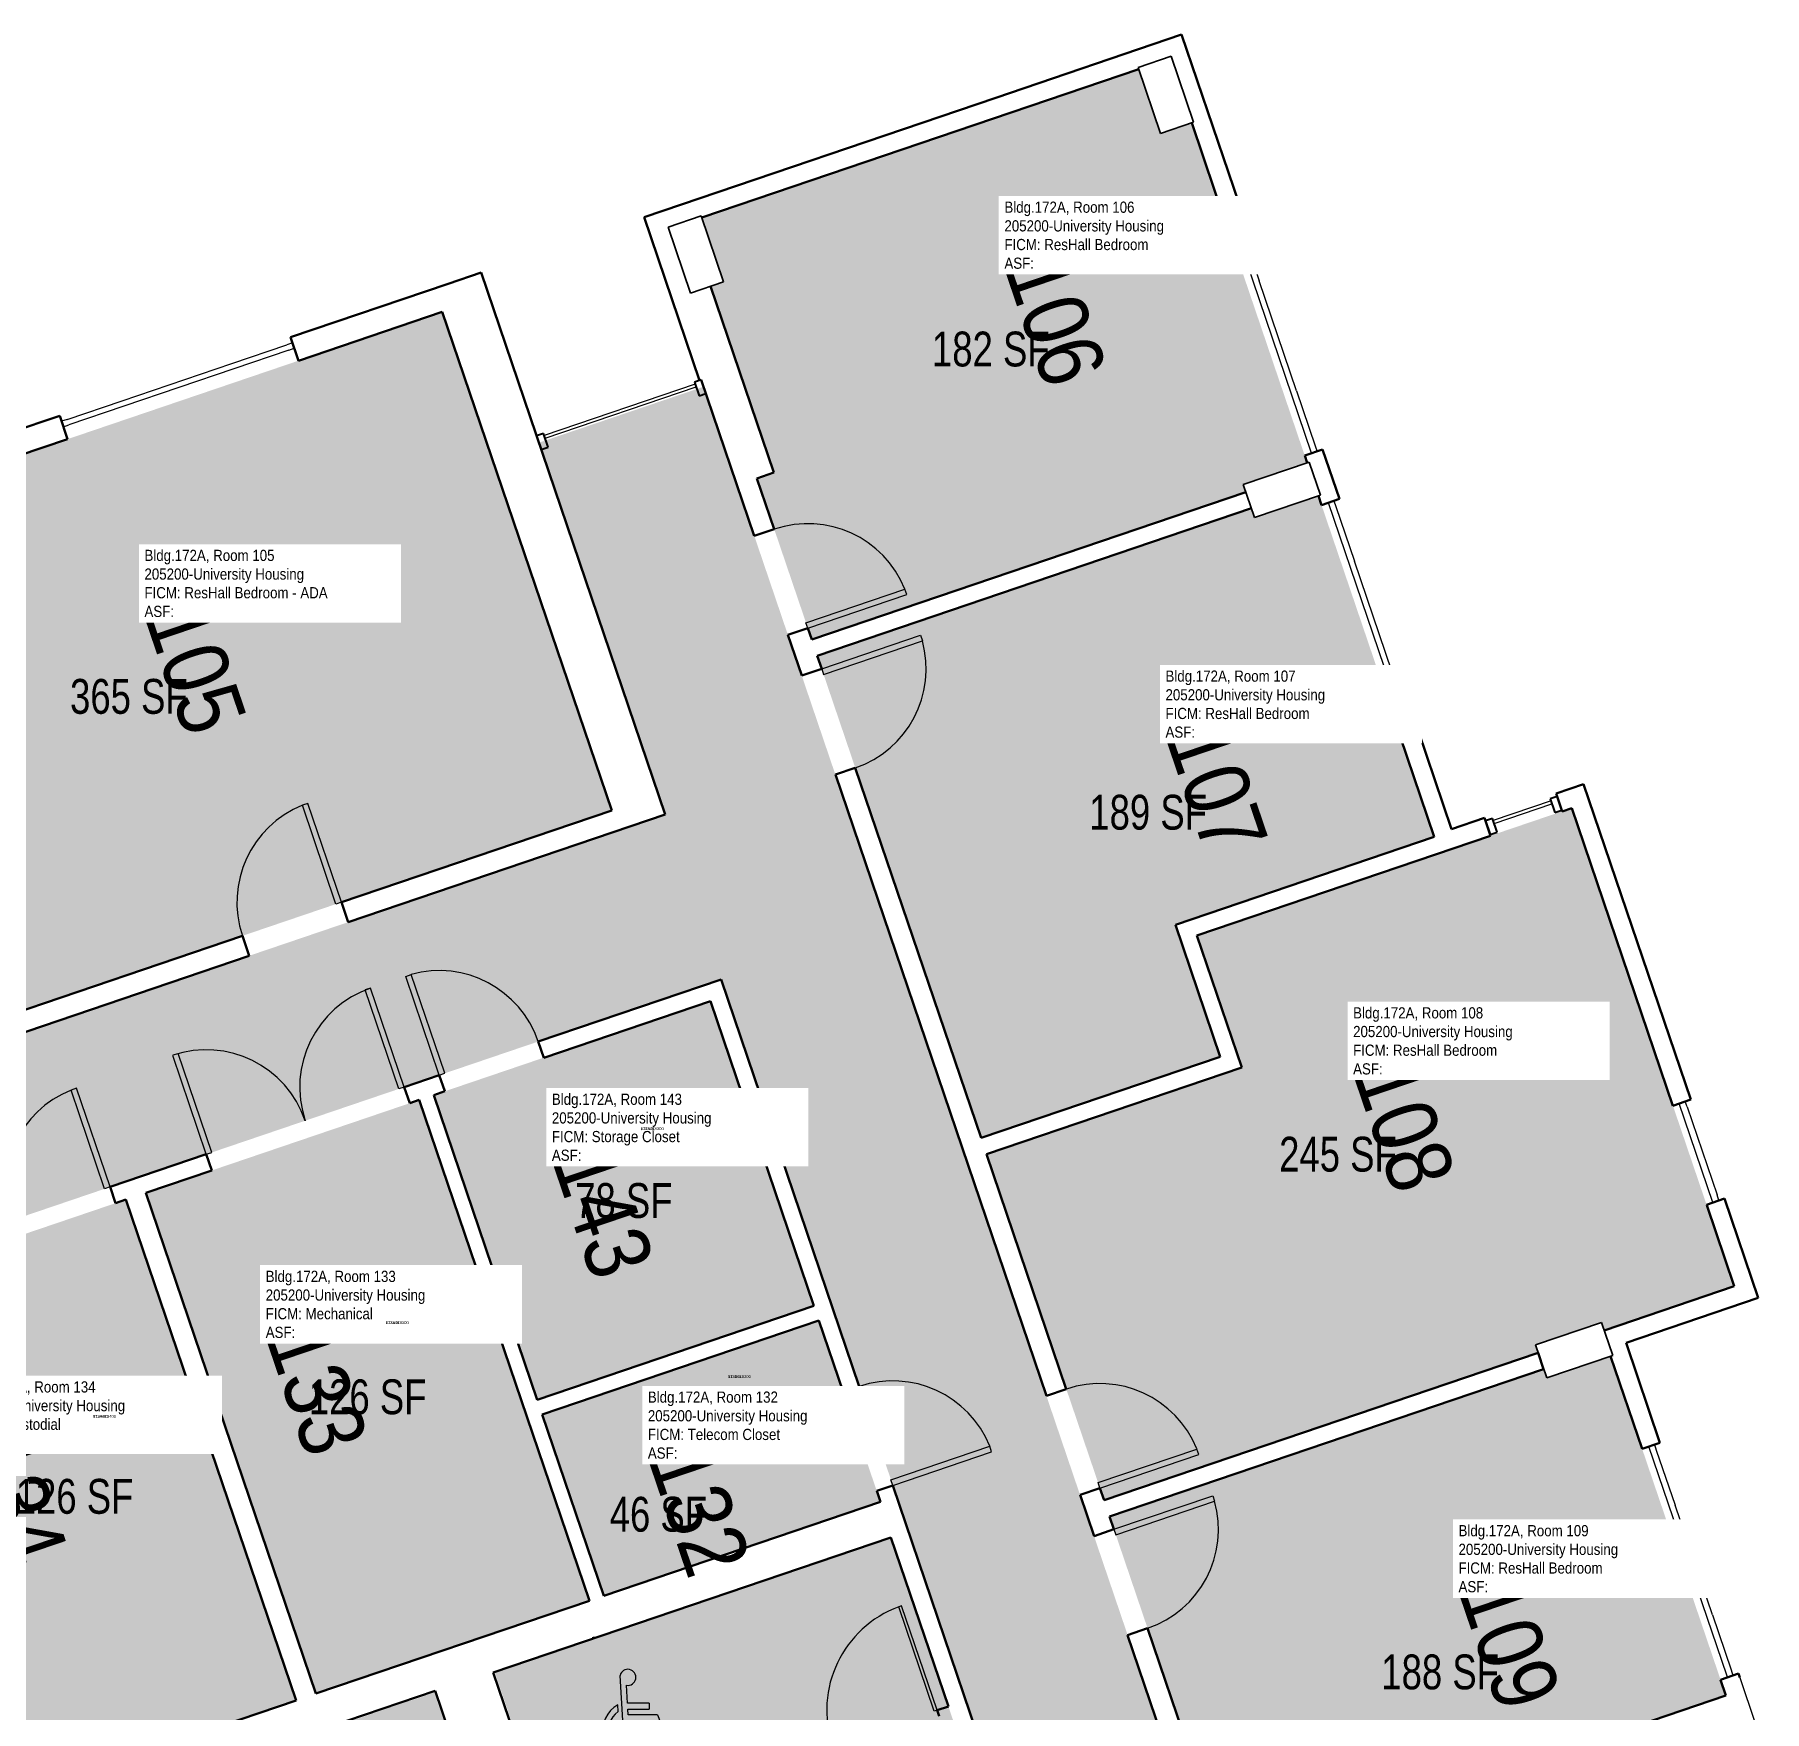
# Model space of a CAD drawing. Header units: inches. Extents: x 69231989 to 69233836, y 27661192 to 27663761.
# Drawn here: x 69232439 to 69233035, y 27663184 to 27663761 of the extents above; entities that cross this region are included whole.
import ezdxf
from ezdxf.enums import TextEntityAlignment as Align

# ---------------------------------------------------------------- set-up
doc = ezdxf.new("R2010")
doc.units = ezdxf.units.IN
doc.header["$LTSCALE"] = 100
doc.header["$MEASUREMENT"] = 0
doc.layers.get('0').update_dxf_attribs({"linetype": 'CONTINUOUS'})
for name, color, linetype in [('A-COLS', 5, 'CONTINUOUS'), ('A-DOOR', 2, 'CONTINUOUS'), ('A-GLAZ', 1, 'CONTINUOUS'), ('A-IDEN-ICON', 4, 'CONTINUOUS'), ('A-IDEN-RNUM', 7, 'CONTINUOUS'), ('A-IDEN-SNUM', 4, 'CONTINUOUS'), ('A-IDEN-VNUM', 4, 'CONTINUOUS'), ('A-WALL', 5, 'CONTINUOUS'), ('AREA-TEXT', 3, 'CONTINUOUS'), ('Rooms-Category-Color', 7, 'CONTINUOUS'), ('Rooms-College-Color', 7, 'CONTINUOUS'), ('Rooms-Department-Color', 7, 'CONTINUOUS'), ('Rooms-Division-Color', 7, 'CONTINUOUS'), ('Rooms-Information', 7, 'CONTINUOUS')]:
    doc.layers.add(name, color=color, linetype=linetype)
doc.styles.add('CP_AREA', font='arial.ttf', dxfattribs={"height": 15})
doc.styles.add('CP_ROOMSNUMBER', font='arial.ttf', dxfattribs={"height": 1})
doc.styles.add('CP_ROOMVNUMBER', font='arial.ttf', dxfattribs={"width": 0.85, "height": 0.075})

# ---------------------------------------------------------------- blocks, each defined once
blk = doc.blocks.new('CPHC')
for p, q in [((5.49, 8), (5.01, 15.77)), ((6.31, 11), (6.12, 14.1)), ((4.7, 9.57), (4.63, 10.7)), ((10, 11), (6.31, 11)), ((6.37, 10), (10, 10)), ((6.43, 9), (6.37, 10)), ((11.48, 9), (6.43, 9)), ((10, 11), (10, 10)), ((11.48, 9), (13.31, 4.28)), ((5.49, 8), (10.79, 8)), ((10.79, 8), (12.74, 2.99)), ((10.95, 5.66), (11.53, 4.17)), ((15.18, 3.93), (12.74, 2.99)), ((14.82, 4.87), (13.31, 4.28)), ((14.82, 4.87), (15.18, 3.93))]:
    blk.add_line(p, q)
for centre, radius, start, end in [((6.35, 15.46), 1.38, 260.2584, 166.6451), ((7, 6.3), 5, 118.3454, 334.8586), ((7, 6.3), 4, 125.1719, 350.8537)]:
    blk.add_arc(centre, radius, start, end)

msp = doc.modelspace()

# ---------------------------------------------------------------- hatches: boundary and pattern name
at = {"layer": 'Rooms-Category-Color', "true_color": 0x728ef3}
for points in [[(69232668.45, 27663698.46), (69232675.97, 27663676.33), (69232671.47, 27663674.8), (69232681.77, 27663644.5), (69232693.28, 27663610.61), (69232687.48, 27663608.63), (69232706.34, 27663553.11), (69232855.89, 27663603.91), (69232855, 27663606.51), (69232877.02, 27663613.99), (69232837.23, 27663731.11), (69232826.52, 27663727.47), (69232819, 27663749.6)], [(69232363.13, 27663401.07), (69232637.43, 27663494.25), (69232579.09, 27663665.99), (69232304.79, 27663572.81)], [(69232831.6, 27663454.87), (69232920.78, 27663485.16), (69232880.88, 27663602.63), (69232858.86, 27663595.15), (69232857.78, 27663598.35), (69232708.23, 27663547.55), (69232764.66, 27663381.43), (69232847.04, 27663409.42)], [(69232925.75, 27663480.64), (69232922.61, 27663479.58), (69232839.05, 27663451.19), (69232854.49, 27663405.74), (69232766.55, 27663375.87), (69232807.06, 27663256.62), (69232956.61, 27663307.43), (69232955.68, 27663310.15), (69232978.41, 27663317.87), (69232979.33, 27663315.14), (69233024.13, 27663330.36), (69232968.18, 27663495.06), (69232959.13, 27663491.98), (69232940.84, 27663485.77)], [(69232707.1, 27663323.55), (69232671.42, 27663428.57), (69232576.14, 27663396.21), (69232611.82, 27663291.18)], [(69232932.08, 27663159.09), (69233021.26, 27663189.39), (69232981.56, 27663306.26), (69232959.54, 27663298.79), (69232958.44, 27663301.84), (69232808.95, 27663251.06), (69232865.14, 27663085.66), (69232947.52, 27663113.64)]]:
    msp.add_hatch(color=171, dxfattribs=at).paths.add_polyline_path(points)
at = {"layer": 'Rooms-Category-Color', "true_color": 0xadadad}
for points in [[(69232669.1, 27663640.2), (69232612.35, 27663620.92), (69232655.85, 27663492.86), (69232641.95, 27663488.13), (69232363.28, 27663393.47), (69232349.37, 27663388.74), (69232305.86, 27663516.8), (69232251.6, 27663498.37), (69232249.05, 27663497.5), (69232258.02, 27663471.11), (69232260.83, 27663462.83), (69232280.9, 27663403.77), (69232282.26, 27663399.74), (69232282.28, 27663399.68), (69232330.81, 27663256.83), (69232381.35, 27663108.05), (69232431.49, 27662960.46), (69232465.1, 27662861.51), (69232521.92, 27662880.8), (69232520.18, 27662885.93), (69232498.36, 27662950.16), (69232497.34, 27662953.15), (69232429.13, 27663153.94), (69232368.67, 27663331.93), (69232471.64, 27663366.91), (69232571.77, 27663400.92), (69232675.09, 27663436.02), (69232713.5, 27663322.96), (69232735.56, 27663258.04), (69232804.25, 27663055.82), (69232814.3, 27663026.24), (69232834.69, 27662966.21), (69232834.87, 27662965.67), (69232835.72, 27662963.19), (69232843.14, 27662941.35), (69232846.21, 27662932.3), (69232847.26, 27662929.22), (69232909.52, 27662745.94), (69232909.54, 27662745.88), (69232910.38, 27662743.4), (69232914.51, 27662731.25), (69232923.35, 27662705.23), (69232924.51, 27662701.79), (69232924.54, 27662701.73), (69232951.21, 27662623.2), (69232956.18, 27662608.59), (69232969.21, 27662613.01), (69233002.02, 27662624.16), (69233012.99, 27662627.89), (69233010.5, 27662635.23), (69233034.52, 27662643.39), (69232999.26, 27662747.19), (69232975.23, 27662739.03), (69232952.18, 27662806.9), (69232902.04, 27662954.49), (69232859.22, 27663080.54), (69232801.14, 27663251.51), (69232758.74, 27663376.32), (69232700.42, 27663548), (69232680.62, 27663606.3)], [(69232607.69, 27663287.01), (69232571.17, 27663394.52), (69232476.96, 27663362.51), (69232535.55, 27663190.03), (69232629.77, 27663222.03)], [(69232470.1, 27663360.18), (69232376.12, 27663328.26), (69232434.71, 27663155.77), (69232528.69, 27663187.7)], [(69232730.01, 27663256.09), (69232708.79, 27663318.58), (69232613.51, 27663286.21), (69232634.74, 27663223.72)], [(69232546.88, 27663005.89), (69232546.72, 27663006.36), (69232544.87, 27663011.81), (69232627.43, 27663039.85), (69232613.76, 27663080.09), (69232531.2, 27663052.05), (69232531.04, 27663052.52), (69232529.19, 27663057.96), (69232611.75, 27663086.01), (69232598.08, 27663126.25), (69232515.52, 27663098.21), (69232513.67, 27663103.65), (69232596.23, 27663131.69), (69232576.29, 27663190.4), (69232439.29, 27663143.86), (69232503.22, 27662955.67), (69232509.02, 27662957.64), (69232510.27, 27662953.94), (69232509.8, 27662953.78), (69232531.56, 27662889.73), (69232532.03, 27662889.89), (69232540.12, 27662866.07), (69232604.7, 27662888.01), (69232613.7, 27662861.5), (69232771.55, 27662915.12), (69232762.54, 27662941.63), (69232823.35, 27662962.29), (69232802.92, 27663022.44), (69232802.44, 27663022.28), (69232792.41, 27663051.8), (69232798.21, 27663053.77), (69232733.64, 27663243.85), (69232631.2, 27663209.06), (69232597.12, 27663197.48), (69232617.06, 27663138.77), (69232699.67, 27663166.83), (69232702.17, 27663159.5), (69232657.43, 27663144.3), (69232619.55, 27663131.43), (69232632.58, 27663093.09), (69232670.45, 27663105.95), (69232715.19, 27663121.15), (69232715.35, 27663120.68), (69232717.85, 27663113.34), (69232673.11, 27663098.14), (69232635.23, 27663085.27), (69232648.26, 27663046.93), (69232686.13, 27663059.79), (69232730.87, 27663074.99), (69232731.03, 27663074.52), (69232733.53, 27663067.18), (69232688.79, 27663051.98), (69232650.91, 27663039.11), (69232663.94, 27663000.77), (69232701.81, 27663013.63), (69232746.55, 27663028.83), (69232746.71, 27663028.36), (69232748.56, 27663022.91), (69232714.48, 27663011.33), (69232596.65, 27662971.31), (69232562.57, 27662959.73), (69232562.4, 27662960.2), (69232560.55, 27662965.65), (69232643.11, 27662993.69), (69232629.44, 27663033.93)]]:
    msp.add_hatch(color=253, dxfattribs=at).paths.add_polyline_path(points)
at = {"layer": 'Rooms-College-Color', "true_color": 0xadadad}
for points in [[(69232668.45, 27663698.46), (69232675.97, 27663676.33), (69232671.47, 27663674.8), (69232681.77, 27663644.5), (69232693.28, 27663610.61), (69232687.48, 27663608.63), (69232706.34, 27663553.11), (69232855.89, 27663603.91), (69232855, 27663606.51), (69232877.02, 27663613.99), (69232837.23, 27663731.11), (69232826.52, 27663727.47), (69232819, 27663749.6)], [(69232363.13, 27663401.07), (69232637.43, 27663494.25), (69232579.09, 27663665.99), (69232304.79, 27663572.81)], [(69232669.1, 27663640.2), (69232612.35, 27663620.92), (69232655.85, 27663492.86), (69232641.95, 27663488.13), (69232363.28, 27663393.47), (69232349.37, 27663388.74), (69232305.86, 27663516.8), (69232251.6, 27663498.37), (69232249.05, 27663497.5), (69232258.02, 27663471.11), (69232260.83, 27663462.83), (69232280.9, 27663403.77), (69232282.26, 27663399.74), (69232282.28, 27663399.68), (69232330.81, 27663256.83), (69232381.35, 27663108.05), (69232431.49, 27662960.46), (69232465.1, 27662861.51), (69232521.92, 27662880.8), (69232520.18, 27662885.93), (69232498.36, 27662950.16), (69232497.34, 27662953.15), (69232429.13, 27663153.94), (69232368.67, 27663331.93), (69232471.64, 27663366.91), (69232571.77, 27663400.92), (69232675.09, 27663436.02), (69232713.5, 27663322.96), (69232735.56, 27663258.04), (69232804.25, 27663055.82), (69232814.3, 27663026.24), (69232834.69, 27662966.21), (69232834.87, 27662965.67), (69232835.72, 27662963.19), (69232843.14, 27662941.35), (69232846.21, 27662932.3), (69232847.26, 27662929.22), (69232909.52, 27662745.94), (69232909.54, 27662745.88), (69232910.38, 27662743.4), (69232914.51, 27662731.25), (69232923.35, 27662705.23), (69232924.51, 27662701.79), (69232924.54, 27662701.73), (69232951.21, 27662623.2), (69232956.18, 27662608.59), (69232969.21, 27662613.01), (69233002.02, 27662624.16), (69233012.99, 27662627.89), (69233010.5, 27662635.23), (69233034.52, 27662643.39), (69232999.26, 27662747.19), (69232975.23, 27662739.03), (69232952.18, 27662806.9), (69232902.04, 27662954.49), (69232859.22, 27663080.54), (69232801.14, 27663251.51), (69232758.74, 27663376.32), (69232700.42, 27663548), (69232680.62, 27663606.3)], [(69232831.6, 27663454.87), (69232920.78, 27663485.16), (69232880.88, 27663602.63), (69232858.86, 27663595.15), (69232857.78, 27663598.35), (69232708.23, 27663547.55), (69232764.66, 27663381.43), (69232847.04, 27663409.42)], [(69232925.75, 27663480.64), (69232922.61, 27663479.58), (69232839.05, 27663451.19), (69232854.49, 27663405.74), (69232766.55, 27663375.87), (69232807.06, 27663256.62), (69232956.61, 27663307.43), (69232955.68, 27663310.15), (69232978.41, 27663317.87), (69232979.33, 27663315.14), (69233024.13, 27663330.36), (69232968.18, 27663495.06), (69232959.13, 27663491.98), (69232940.84, 27663485.77)], [(69232707.1, 27663323.55), (69232671.42, 27663428.57), (69232576.14, 27663396.21), (69232611.82, 27663291.18)], [(69232607.69, 27663287.01), (69232571.17, 27663394.52), (69232476.96, 27663362.51), (69232535.55, 27663190.03), (69232629.77, 27663222.03)], [(69232470.1, 27663360.18), (69232376.12, 27663328.26), (69232434.71, 27663155.77), (69232528.69, 27663187.7)], [(69232730.01, 27663256.09), (69232708.79, 27663318.58), (69232613.51, 27663286.21), (69232634.74, 27663223.72)], [(69232932.08, 27663159.09), (69233021.26, 27663189.39), (69232981.56, 27663306.26), (69232959.54, 27663298.79), (69232958.44, 27663301.84), (69232808.95, 27663251.06), (69232865.14, 27663085.66), (69232947.52, 27663113.64)], [(69232546.88, 27663005.89), (69232546.72, 27663006.36), (69232544.87, 27663011.81), (69232627.43, 27663039.85), (69232613.76, 27663080.09), (69232531.2, 27663052.05), (69232531.04, 27663052.52), (69232529.19, 27663057.96), (69232611.75, 27663086.01), (69232598.08, 27663126.25), (69232515.52, 27663098.21), (69232513.67, 27663103.65), (69232596.23, 27663131.69), (69232576.29, 27663190.4), (69232439.29, 27663143.86), (69232503.22, 27662955.67), (69232509.02, 27662957.64), (69232510.27, 27662953.94), (69232509.8, 27662953.78), (69232531.56, 27662889.73), (69232532.03, 27662889.89), (69232540.12, 27662866.07), (69232604.7, 27662888.01), (69232613.7, 27662861.5), (69232771.55, 27662915.12), (69232762.54, 27662941.63), (69232823.35, 27662962.29), (69232802.92, 27663022.44), (69232802.44, 27663022.28), (69232792.41, 27663051.8), (69232798.21, 27663053.77), (69232733.64, 27663243.85), (69232631.2, 27663209.06), (69232597.12, 27663197.48), (69232617.06, 27663138.77), (69232699.67, 27663166.83), (69232702.17, 27663159.5), (69232657.43, 27663144.3), (69232619.55, 27663131.43), (69232632.58, 27663093.09), (69232670.45, 27663105.95), (69232715.19, 27663121.15), (69232715.35, 27663120.68), (69232717.85, 27663113.34), (69232673.11, 27663098.14), (69232635.23, 27663085.27), (69232648.26, 27663046.93), (69232686.13, 27663059.79), (69232730.87, 27663074.99), (69232731.03, 27663074.52), (69232733.53, 27663067.18), (69232688.79, 27663051.98), (69232650.91, 27663039.11), (69232663.94, 27663000.77), (69232701.81, 27663013.63), (69232746.55, 27663028.83), (69232746.71, 27663028.36), (69232748.56, 27663022.91), (69232714.48, 27663011.33), (69232596.65, 27662971.31), (69232562.57, 27662959.73), (69232562.4, 27662960.2), (69232560.55, 27662965.65), (69232643.11, 27662993.69), (69232629.44, 27663033.93)]]:
    msp.add_hatch(color=253, dxfattribs=at).paths.add_polyline_path(points)
at = {"layer": 'Rooms-Department-Color', "true_color": 0x604aed}
for points in [[(69232668.45, 27663698.46), (69232675.97, 27663676.33), (69232671.47, 27663674.8), (69232681.77, 27663644.5), (69232693.28, 27663610.61), (69232687.48, 27663608.63), (69232706.34, 27663553.11), (69232855.89, 27663603.91), (69232855, 27663606.51), (69232877.02, 27663613.99), (69232837.23, 27663731.11), (69232826.52, 27663727.47), (69232819, 27663749.6)], [(69232363.13, 27663401.07), (69232637.43, 27663494.25), (69232579.09, 27663665.99), (69232304.79, 27663572.81)], [(69232831.6, 27663454.87), (69232920.78, 27663485.16), (69232880.88, 27663602.63), (69232858.86, 27663595.15), (69232857.78, 27663598.35), (69232708.23, 27663547.55), (69232764.66, 27663381.43), (69232847.04, 27663409.42)], [(69232925.75, 27663480.64), (69232922.61, 27663479.58), (69232839.05, 27663451.19), (69232854.49, 27663405.74), (69232766.55, 27663375.87), (69232807.06, 27663256.62), (69232956.61, 27663307.43), (69232955.68, 27663310.15), (69232978.41, 27663317.87), (69232979.33, 27663315.14), (69233024.13, 27663330.36), (69232968.18, 27663495.06), (69232959.13, 27663491.98), (69232940.84, 27663485.77)], [(69232707.1, 27663323.55), (69232671.42, 27663428.57), (69232576.14, 27663396.21), (69232611.82, 27663291.18)], [(69232932.08, 27663159.09), (69233021.26, 27663189.39), (69232981.56, 27663306.26), (69232959.54, 27663298.79), (69232958.44, 27663301.84), (69232808.95, 27663251.06), (69232865.14, 27663085.66), (69232947.52, 27663113.64)]]:
    msp.add_hatch(color=173, dxfattribs=at).paths.add_polyline_path(points)
at = {"layer": 'Rooms-Department-Color', "true_color": 0xacacac}
for points in [[(69232669.1, 27663640.2), (69232612.35, 27663620.92), (69232655.85, 27663492.86), (69232641.95, 27663488.13), (69232363.28, 27663393.47), (69232349.37, 27663388.74), (69232305.86, 27663516.8), (69232251.6, 27663498.37), (69232249.05, 27663497.5), (69232258.02, 27663471.11), (69232260.83, 27663462.83), (69232280.9, 27663403.77), (69232282.26, 27663399.74), (69232282.28, 27663399.68), (69232330.81, 27663256.83), (69232381.35, 27663108.05), (69232431.49, 27662960.46), (69232465.1, 27662861.51), (69232521.92, 27662880.8), (69232520.18, 27662885.93), (69232498.36, 27662950.16), (69232497.34, 27662953.15), (69232429.13, 27663153.94), (69232368.67, 27663331.93), (69232471.64, 27663366.91), (69232571.77, 27663400.92), (69232675.09, 27663436.02), (69232713.5, 27663322.96), (69232735.56, 27663258.04), (69232804.25, 27663055.82), (69232814.3, 27663026.24), (69232834.69, 27662966.21), (69232834.87, 27662965.67), (69232835.72, 27662963.19), (69232843.14, 27662941.35), (69232846.21, 27662932.3), (69232847.26, 27662929.22), (69232909.52, 27662745.94), (69232909.54, 27662745.88), (69232910.38, 27662743.4), (69232914.51, 27662731.25), (69232923.35, 27662705.23), (69232924.51, 27662701.79), (69232924.54, 27662701.73), (69232951.21, 27662623.2), (69232956.18, 27662608.59), (69232969.21, 27662613.01), (69233002.02, 27662624.16), (69233012.99, 27662627.89), (69233010.5, 27662635.23), (69233034.52, 27662643.39), (69232999.26, 27662747.19), (69232975.23, 27662739.03), (69232952.18, 27662806.9), (69232902.04, 27662954.49), (69232859.22, 27663080.54), (69232801.14, 27663251.51), (69232758.74, 27663376.32), (69232700.42, 27663548), (69232680.62, 27663606.3)], [(69232607.69, 27663287.01), (69232571.17, 27663394.52), (69232476.96, 27663362.51), (69232535.55, 27663190.03), (69232629.77, 27663222.03)], [(69232470.1, 27663360.18), (69232376.12, 27663328.26), (69232434.71, 27663155.77), (69232528.69, 27663187.7)], [(69232730.01, 27663256.09), (69232708.79, 27663318.58), (69232613.51, 27663286.21), (69232634.74, 27663223.72)], [(69232546.88, 27663005.89), (69232546.72, 27663006.36), (69232544.87, 27663011.81), (69232627.43, 27663039.85), (69232613.76, 27663080.09), (69232531.2, 27663052.05), (69232531.04, 27663052.52), (69232529.19, 27663057.96), (69232611.75, 27663086.01), (69232598.08, 27663126.25), (69232515.52, 27663098.21), (69232513.67, 27663103.65), (69232596.23, 27663131.69), (69232576.29, 27663190.4), (69232439.29, 27663143.86), (69232503.22, 27662955.67), (69232509.02, 27662957.64), (69232510.27, 27662953.94), (69232509.8, 27662953.78), (69232531.56, 27662889.73), (69232532.03, 27662889.89), (69232540.12, 27662866.07), (69232604.7, 27662888.01), (69232613.7, 27662861.5), (69232771.55, 27662915.12), (69232762.54, 27662941.63), (69232823.35, 27662962.29), (69232802.92, 27663022.44), (69232802.44, 27663022.28), (69232792.41, 27663051.8), (69232798.21, 27663053.77), (69232733.64, 27663243.85), (69232631.2, 27663209.06), (69232597.12, 27663197.48), (69232617.06, 27663138.77), (69232699.67, 27663166.83), (69232702.17, 27663159.5), (69232657.43, 27663144.3), (69232619.55, 27663131.43), (69232632.58, 27663093.09), (69232670.45, 27663105.95), (69232715.19, 27663121.15), (69232715.35, 27663120.68), (69232717.85, 27663113.34), (69232673.11, 27663098.14), (69232635.23, 27663085.27), (69232648.26, 27663046.93), (69232686.13, 27663059.79), (69232730.87, 27663074.99), (69232731.03, 27663074.52), (69232733.53, 27663067.18), (69232688.79, 27663051.98), (69232650.91, 27663039.11), (69232663.94, 27663000.77), (69232701.81, 27663013.63), (69232746.55, 27663028.83), (69232746.71, 27663028.36), (69232748.56, 27663022.91), (69232714.48, 27663011.33), (69232596.65, 27662971.31), (69232562.57, 27662959.73), (69232562.4, 27662960.2), (69232560.55, 27662965.65), (69232643.11, 27662993.69), (69232629.44, 27663033.93)]]:
    msp.add_hatch(color=253, dxfattribs=at).paths.add_polyline_path(points)
at = {"layer": 'Rooms-Division-Color', "true_color": 0x604aed}
for points in [[(69232668.45, 27663698.46), (69232675.97, 27663676.33), (69232671.47, 27663674.8), (69232681.77, 27663644.5), (69232693.28, 27663610.61), (69232687.48, 27663608.63), (69232706.34, 27663553.11), (69232855.89, 27663603.91), (69232855, 27663606.51), (69232877.02, 27663613.99), (69232837.23, 27663731.11), (69232826.52, 27663727.47), (69232819, 27663749.6)], [(69232363.13, 27663401.07), (69232637.43, 27663494.25), (69232579.09, 27663665.99), (69232304.79, 27663572.81)], [(69232831.6, 27663454.87), (69232920.78, 27663485.16), (69232880.88, 27663602.63), (69232858.86, 27663595.15), (69232857.78, 27663598.35), (69232708.23, 27663547.55), (69232764.66, 27663381.43), (69232847.04, 27663409.42)], [(69232925.75, 27663480.64), (69232922.61, 27663479.58), (69232839.05, 27663451.19), (69232854.49, 27663405.74), (69232766.55, 27663375.87), (69232807.06, 27663256.62), (69232956.61, 27663307.43), (69232955.68, 27663310.15), (69232978.41, 27663317.87), (69232979.33, 27663315.14), (69233024.13, 27663330.36), (69232968.18, 27663495.06), (69232959.13, 27663491.98), (69232940.84, 27663485.77)], [(69232707.1, 27663323.55), (69232671.42, 27663428.57), (69232576.14, 27663396.21), (69232611.82, 27663291.18)], [(69232932.08, 27663159.09), (69233021.26, 27663189.39), (69232981.56, 27663306.26), (69232959.54, 27663298.79), (69232958.44, 27663301.84), (69232808.95, 27663251.06), (69232865.14, 27663085.66), (69232947.52, 27663113.64)]]:
    msp.add_hatch(color=173, dxfattribs=at).paths.add_polyline_path(points)
at = {"layer": 'Rooms-Division-Color', "true_color": 0xadadad}
for points in [[(69232669.1, 27663640.2), (69232612.35, 27663620.92), (69232655.85, 27663492.86), (69232641.95, 27663488.13), (69232363.28, 27663393.47), (69232349.37, 27663388.74), (69232305.86, 27663516.8), (69232251.6, 27663498.37), (69232249.05, 27663497.5), (69232258.02, 27663471.11), (69232260.83, 27663462.83), (69232280.9, 27663403.77), (69232282.26, 27663399.74), (69232282.28, 27663399.68), (69232330.81, 27663256.83), (69232381.35, 27663108.05), (69232431.49, 27662960.46), (69232465.1, 27662861.51), (69232521.92, 27662880.8), (69232520.18, 27662885.93), (69232498.36, 27662950.16), (69232497.34, 27662953.15), (69232429.13, 27663153.94), (69232368.67, 27663331.93), (69232471.64, 27663366.91), (69232571.77, 27663400.92), (69232675.09, 27663436.02), (69232713.5, 27663322.96), (69232735.56, 27663258.04), (69232804.25, 27663055.82), (69232814.3, 27663026.24), (69232834.69, 27662966.21), (69232834.87, 27662965.67), (69232835.72, 27662963.19), (69232843.14, 27662941.35), (69232846.21, 27662932.3), (69232847.26, 27662929.22), (69232909.52, 27662745.94), (69232909.54, 27662745.88), (69232910.38, 27662743.4), (69232914.51, 27662731.25), (69232923.35, 27662705.23), (69232924.51, 27662701.79), (69232924.54, 27662701.73), (69232951.21, 27662623.2), (69232956.18, 27662608.59), (69232969.21, 27662613.01), (69233002.02, 27662624.16), (69233012.99, 27662627.89), (69233010.5, 27662635.23), (69233034.52, 27662643.39), (69232999.26, 27662747.19), (69232975.23, 27662739.03), (69232952.18, 27662806.9), (69232902.04, 27662954.49), (69232859.22, 27663080.54), (69232801.14, 27663251.51), (69232758.74, 27663376.32), (69232700.42, 27663548), (69232680.62, 27663606.3)], [(69232607.69, 27663287.01), (69232571.17, 27663394.52), (69232476.96, 27663362.51), (69232535.55, 27663190.03), (69232629.77, 27663222.03)], [(69232470.1, 27663360.18), (69232376.12, 27663328.26), (69232434.71, 27663155.77), (69232528.69, 27663187.7)], [(69232730.01, 27663256.09), (69232708.79, 27663318.58), (69232613.51, 27663286.21), (69232634.74, 27663223.72)], [(69232546.88, 27663005.89), (69232546.72, 27663006.36), (69232544.87, 27663011.81), (69232627.43, 27663039.85), (69232613.76, 27663080.09), (69232531.2, 27663052.05), (69232531.04, 27663052.52), (69232529.19, 27663057.96), (69232611.75, 27663086.01), (69232598.08, 27663126.25), (69232515.52, 27663098.21), (69232513.67, 27663103.65), (69232596.23, 27663131.69), (69232576.29, 27663190.4), (69232439.29, 27663143.86), (69232503.22, 27662955.67), (69232509.02, 27662957.64), (69232510.27, 27662953.94), (69232509.8, 27662953.78), (69232531.56, 27662889.73), (69232532.03, 27662889.89), (69232540.12, 27662866.07), (69232604.7, 27662888.01), (69232613.7, 27662861.5), (69232771.55, 27662915.12), (69232762.54, 27662941.63), (69232823.35, 27662962.29), (69232802.92, 27663022.44), (69232802.44, 27663022.28), (69232792.41, 27663051.8), (69232798.21, 27663053.77), (69232733.64, 27663243.85), (69232631.2, 27663209.06), (69232597.12, 27663197.48), (69232617.06, 27663138.77), (69232699.67, 27663166.83), (69232702.17, 27663159.5), (69232657.43, 27663144.3), (69232619.55, 27663131.43), (69232632.58, 27663093.09), (69232670.45, 27663105.95), (69232715.19, 27663121.15), (69232715.35, 27663120.68), (69232717.85, 27663113.34), (69232673.11, 27663098.14), (69232635.23, 27663085.27), (69232648.26, 27663046.93), (69232686.13, 27663059.79), (69232730.87, 27663074.99), (69232731.03, 27663074.52), (69232733.53, 27663067.18), (69232688.79, 27663051.98), (69232650.91, 27663039.11), (69232663.94, 27663000.77), (69232701.81, 27663013.63), (69232746.55, 27663028.83), (69232746.71, 27663028.36), (69232748.56, 27663022.91), (69232714.48, 27663011.33), (69232596.65, 27662971.31), (69232562.57, 27662959.73), (69232562.4, 27662960.2), (69232560.55, 27662965.65), (69232643.11, 27662993.69), (69232629.44, 27663033.93)]]:
    msp.add_hatch(color=253, dxfattribs=at).paths.add_polyline_path(points)

# ---------------------------------------------------------------- linework, layer by layer
at = {"layer": 'A-COLS', "lineweight": 35}
for p, q in [((69232818.8, 27663750.19), (69232830.17, 27663754.05)), ((69232826.52, 27663727.47), (69232818.8, 27663750.19)), ((69232830.17, 27663754.05), (69232837.88, 27663731.33)), ((69232837.88, 27663731.33), (69232826.52, 27663727.47)), ((69232656.89, 27663695.19), (69232668.25, 27663699.05)), ((69232664.61, 27663672.47), (69232656.89, 27663695.19)), ((69232668.25, 27663699.05), (69232675.97, 27663676.33)), ((69232675.97, 27663676.33), (69232664.61, 27663672.47)), ((69232855, 27663606.51), (69232877.73, 27663614.23)), ((69232877.73, 27663614.23), (69232881.59, 27663602.87)), ((69232858.86, 27663595.15), (69232855, 27663606.51)), ((69232881.59, 27663602.87), (69232858.86, 27663595.15)), ((69232955.68, 27663310.15), (69232978.41, 27663317.87)), ((69232978.41, 27663317.87), (69232982.27, 27663306.5)), ((69232959.54, 27663298.79), (69232955.68, 27663310.15)), ((69232982.27, 27663306.5), (69232959.54, 27663298.79))]:
    msp.add_line(p, q, dxfattribs=at)
at = {"layer": 'A-DOOR'}
for p, q in [((69232704.37, 27663558.92), (69232738.4, 27663570.49)), ((69232739.05, 27663568.59), (69232738.4, 27663570.49)), ((69232705.01, 27663557.03), (69232739.05, 27663568.59)), ((69232705.01, 27663557.03), (69232704.37, 27663558.92)), ((69232709.77, 27663543.01), (69232743.81, 27663554.58)), ((69232710.42, 27663541.12), (69232744.45, 27663552.68)), ((69232743.81, 27663554.58), (69232744.45, 27663552.68)), ((69232709.77, 27663543.01), (69232710.42, 27663541.12)), ((69232532.78, 27663496.66), (69232530.88, 27663496.02)), ((69232542.44, 27663461.99), (69232530.88, 27663496.02)), ((69232544.34, 27663462.63), (69232532.78, 27663496.66)), ((69232544.34, 27663462.63), (69232542.44, 27663461.99)), ((69232554.39, 27663433.04), (69232552.5, 27663432.4)), ((69232565.97, 27663398.95), (69232554.39, 27663433.04)), ((69232566.48, 27663437.09), (69232568.37, 27663437.73)), ((69232578.04, 27663403.05), (69232566.48, 27663437.09)), ((69232579.93, 27663403.7), (69232568.37, 27663437.73)), ((69232564.07, 27663398.31), (69232552.5, 27663432.4)), ((69232497.79, 27663375.8), (69232486.22, 27663409.88)), ((69232499.69, 27663376.44), (69232488.13, 27663410.47)), ((69232578.04, 27663403.05), (69232579.93, 27663403.7)), ((69232453.09, 27663398.57), (69232451.2, 27663397.93)), ((69232462.76, 27663363.89), (69232451.2, 27663397.93)), ((69232464.65, 27663364.54), (69232453.09, 27663398.57)), ((69232565.97, 27663398.95), (69232564.07, 27663398.31)), ((69232497.79, 27663375.8), (69232499.69, 27663376.44)), ((69232464.65, 27663364.54), (69232462.76, 27663363.89)), ((69232733.65, 27663263.66), (69232767.68, 27663275.22)), ((69232734.29, 27663261.76), (69232768.32, 27663273.33)), ((69232768.32, 27663273.33), (69232767.68, 27663275.22)), ((69232804.99, 27663262.72), (69232839.02, 27663274.28)), ((69232805.63, 27663260.83), (69232839.67, 27663272.39)), ((69232839.67, 27663272.39), (69232839.02, 27663274.28)), ((69232734.29, 27663261.76), (69232733.65, 27663263.66)), ((69232805.63, 27663260.83), (69232804.99, 27663262.72)), ((69232810.46, 27663246.62), (69232844.49, 27663258.19)), ((69232811.1, 27663244.73), (69232845.14, 27663256.29)), ((69232844.49, 27663258.19), (69232845.14, 27663256.29)), ((69232810.46, 27663246.62), (69232811.1, 27663244.73)), ((69232737.3, 27663220.26), (69232736.35, 27663219.94)), ((69232748.57, 27663183.97), (69232736.35, 27663219.94)), ((69232749.52, 27663184.3), (69232737.3, 27663220.26)), ((69232749.52, 27663184.3), (69232748.57, 27663183.97))]:
    msp.add_line(p, q, dxfattribs=at)
at = {"layer": 'A-DOOR', "lineweight": 25}
for centre, radius, start, end in [((69232705.01, 27663557.03), 36, 21.94755, 108.76281), ((69232709.77, 27663543.01), 36, 288.76281, 15.57807), ((69232544.34, 27663462.63), 36, 111.94755, 198.76281), ((69232578.04, 27663403.05), 36, 18.76281, 105.57807), ((69232565.97, 27663398.95), 36, 108.76281, 198.76281), ((69232497.79, 27663375.8), 36, 18.76281, 108.76281), ((69232464.65, 27663364.54), 36, 111.94755, 198.76281), ((69232734.29, 27663261.76), 36, 21.94755, 108.76281), ((69232805.63, 27663260.83), 36, 21.94755, 108.76281), ((69232810.46, 27663246.62), 36, 288.76281, 15.57807), ((69232749.52, 27663184.3), 38, 110.27077, 198.76281)]:
    msp.add_arc(centre, radius, start, end, dxfattribs=at)
at = {"layer": 'A-GLAZ'}
for p, q in [((69232851.61, 27663696.56), (69232851.52, 27663696.82)), ((69232878.54, 27663617.28), (69232851.61, 27663696.56)), ((69232853.42, 27663697.46), (69232854.06, 27663695.57)), ((69232854.06, 27663695.57), (69232860.49, 27663676.63)), ((69232873.36, 27663638.76), (69232860.49, 27663676.63)), ((69232506.63, 27663648.24), (69232525.57, 27663654.67)), ((69232527.46, 27663655.32), (69232525.57, 27663654.67)), ((69232526.21, 27663652.78), (69232528.11, 27663653.42)), ((69232468.76, 27663635.37), (69232506.63, 27663648.24)), ((69232526.21, 27663652.78), (69232507.28, 27663646.35)), ((69232507.28, 27663646.35), (69232469.4, 27663633.48)), ((69232449.82, 27663628.94), (69232468.76, 27663635.37)), ((69232666.17, 27663641.05), (69232614.16, 27663623.38)), ((69232614.48, 27663622.43), (69232666.49, 27663640.1)), ((69232666.49, 27663640.1), (69232666.17, 27663641.05)), ((69232873.36, 27663638.76), (69232879.79, 27663619.82)), ((69232469.4, 27663633.48), (69232450.46, 27663627.05)), ((69232449.82, 27663628.94), (69232447.93, 27663628.3)), ((69232448.57, 27663626.4), (69232450.46, 27663627.05)), ((69232614.16, 27663623.38), (69232614.48, 27663622.43)), ((69232879.79, 27663619.82), (69232880.44, 27663617.93)), ((69232911.18, 27663521.19), (69232884.33, 27663600.24)), ((69232886.22, 27663600.88), (69232886.87, 27663598.99)), ((69232886.87, 27663598.99), (69232893.3, 27663580.05)), ((69232906.17, 27663542.18), (69232893.3, 27663580.05)), ((69232906.17, 27663542.18), (69232912.6, 27663523.24)), ((69232912.6, 27663523.24), (69232913.24, 27663521.35)), ((69232911.35, 27663520.7), (69232911.18, 27663521.19)), ((69232961.01, 27663497.51), (69232941.07, 27663490.73)), ((69232941.39, 27663489.79), (69232961.33, 27663496.56)), ((69232961.33, 27663496.56), (69232961.01, 27663497.51)), ((69232941.07, 27663490.73), (69232941.39, 27663489.79)), ((69233016.72, 27663359.16), (69233005.14, 27663393.26)), ((69233007.91, 27663392.09), (69233007.27, 27663393.98)), ((69233007.91, 27663392.09), (69233018.21, 27663361.78)), ((69233018.85, 27663359.88), (69233018.21, 27663361.78)), ((69233021.53, 27663196.36), (69232994.76, 27663275.17)), ((69232996.65, 27663275.81), (69232997.29, 27663273.92)), ((69232997.29, 27663273.92), (69233003.73, 27663254.98)), ((69233016.59, 27663217.11), (69233003.73, 27663254.98)), ((69233016.59, 27663217.11), (69233023.03, 27663198.17)), ((69233021.78, 27663195.64), (69233021.53, 27663196.36)), ((69233023.03, 27663198.17), (69233023.67, 27663196.28))]:
    msp.add_line(p, q, dxfattribs=at)
at = {"layer": 'A-GLAZ', "lineweight": 40}
for p, q in [((69232668.3, 27663642.56), (69232665.93, 27663641.76)), ((69232665.93, 27663641.76), (69232667.54, 27663637.03)), ((69232669.91, 27663637.83), (69232668.3, 27663642.56)), ((69232667.54, 27663637.03), (69232669.91, 27663637.83)), ((69232940.83, 27663491.44), (69232938.46, 27663490.64)), ((69232938.46, 27663490.64), (69232940.07, 27663485.9)), ((69232940.07, 27663485.9), (69232942.44, 27663486.71)), ((69232942.44, 27663486.71), (69232940.83, 27663491.44))]:
    msp.add_line(p, q, dxfattribs=at)
at = {"layer": 'A-GLAZ', "lineweight": 40, "extrusion": (0, 0, -1)}
for p, q in [((69232613.91, 27663624.09), (69232611.55, 27663623.29)), ((69232615.52, 27663619.36), (69232613.91, 27663624.09)), ((69232611.55, 27663623.29), (69232613.16, 27663618.55)), ((69232613.16, 27663618.55), (69232615.52, 27663619.36)), ((69232963.14, 27663499.02), (69232960.77, 27663498.22)), ((69232964.75, 27663494.29), (69232963.14, 27663499.02)), ((69232960.77, 27663498.22), (69232962.38, 27663493.48)), ((69232962.38, 27663493.48), (69232964.75, 27663494.29))]:
    msp.add_line(p, q, dxfattribs=at)
at = {"layer": 'A-WALL', "lineweight": 50}
for p, q in [((69232833.78, 27663761.49), (69232769.81, 27663739.75)), ((69232855.31, 27663698.1), (69232833.78, 27663761.49)), ((69232668.45, 27663698.46), (69232819, 27663749.6)), ((69232769.81, 27663739.75), (69232648.61, 27663698.58)), ((69232837.23, 27663731.11), (69232849.16, 27663696.01)), ((69232648.61, 27663698.58), (69232667.71, 27663642.36)), ((69232849.16, 27663696.01), (69232855.31, 27663698.1)), ((69232592.45, 27663679.51), (69232581.09, 27663675.65)), ((69232655.85, 27663492.86), (69232592.45, 27663679.51)), ((69232581.08, 27663675.64), (69232526.82, 27663657.21)), ((69232693.28, 27663610.61), (69232671.47, 27663674.8)), ((69232529.55, 27663649.16), (69232579.09, 27663665.99)), ((69232579.09, 27663665.99), (69232637.43, 27663494.25)), ((69232526.82, 27663657.21), (69232529.55, 27663649.16)), ((69232668.3, 27663642.56), (69232686.57, 27663588.79)), ((69232447.28, 27663630.19), (69232430.24, 27663624.4)), ((69232450.02, 27663622.14), (69232447.28, 27663630.19)), ((69232432.97, 27663616.35), (69232450.02, 27663622.14)), ((69232882.33, 27663618.57), (69232876.17, 27663616.48)), ((69232888.12, 27663601.53), (69232882.33, 27663618.57)), ((69232876.17, 27663616.48), (69232877.02, 27663613.99)), ((69232687.48, 27663608.63), (69232693.28, 27663610.61)), ((69232693.43, 27663591.12), (69232687.48, 27663608.63)), ((69232855.89, 27663603.91), (69232706.34, 27663553.11)), ((69232880.88, 27663602.63), (69232881.96, 27663599.43)), ((69232881.96, 27663599.43), (69232888.12, 27663601.53)), ((69232708.23, 27663547.55), (69232857.78, 27663598.35)), ((69232686.57, 27663588.79), (69232693.43, 27663591.12)), ((69232705.01, 27663557.03), (69232698.15, 27663554.7)), ((69232698.15, 27663554.7), (69232702.91, 27663540.68)), ((69232706.34, 27663553.11), (69232705.01, 27663557.03)), ((69232709.77, 27663543.01), (69232708.23, 27663547.55)), ((69232702.91, 27663540.68), (69232709.77, 27663543.01)), ((69232915.22, 27663521.75), (69232909.06, 27663519.66)), ((69232909.06, 27663519.66), (69232920.78, 27663485.16)), ((69232926.74, 27663487.84), (69232915.22, 27663521.75)), ((69232721.35, 27663508.93), (69232714.49, 27663506.6)), ((69232714.49, 27663506.6), (69232787.19, 27663292.58)), ((69232764.66, 27663381.43), (69232721.35, 27663508.93)), ((69232972.24, 27663503.3), (69232962.78, 27663500.09)), ((69232962.78, 27663500.09), (69232964.87, 27663493.93)), ((69233009.16, 27663394.62), (69232972.24, 27663503.3)), ((69232637.43, 27663494.25), (69232544.34, 27663462.63)), ((69232546.67, 27663455.77), (69232655.85, 27663492.86)), ((69232964.87, 27663493.93), (69232968.18, 27663495.06)), ((69232968.18, 27663495.06), (69233003.01, 27663392.53)), ((69232938.1, 27663491.7), (69232926.74, 27663487.84)), ((69232940.19, 27663485.55), (69232938.1, 27663491.7)), ((69232920.78, 27663485.16), (69232831.6, 27663454.87)), ((69232839.05, 27663451.19), (69232940.19, 27663485.55)), ((69232544.34, 27663462.63), (69232546.67, 27663455.77)), ((69232510.25, 27663451.05), (69232363.13, 27663401.07)), ((69232512.58, 27663444.19), (69232510.25, 27663451.05)), ((69232831.6, 27663454.87), (69232847.04, 27663409.42)), ((69232854.49, 27663405.74), (69232839.05, 27663451.19)), ((69232349.37, 27663388.74), (69232512.58, 27663444.19)), ((69232675.09, 27663436.02), (69232612.13, 27663414.63)), ((69232722.71, 27663295.85), (69232675.09, 27663436.02)), ((69232614.02, 27663409.07), (69232671.42, 27663428.57)), ((69232671.42, 27663428.57), (69232707.1, 27663323.55)), ((69232612.13, 27663414.63), (69232614.02, 27663409.07)), ((69232847.04, 27663409.42), (69232764.66, 27663381.43)), ((69232578.04, 27663403.05), (69232565.97, 27663398.95)), ((69232579.93, 27663397.49), (69232578.04, 27663403.05)), ((69232766.55, 27663375.87), (69232854.49, 27663405.74)), ((69232565.97, 27663398.95), (69232567.86, 27663393.39)), ((69232576.14, 27663396.21), (69232579.93, 27663397.49)), ((69232567.86, 27663393.39), (69232571.17, 27663394.52)), ((69232571.17, 27663394.52), (69232629.77, 27663222.03)), ((69232611.82, 27663291.18), (69232576.14, 27663396.21)), ((69233003.01, 27663392.53), (69233009.16, 27663394.62)), ((69232497.79, 27663375.8), (69232464.65, 27663364.54)), ((69232499.68, 27663370.23), (69232497.79, 27663375.8)), ((69232794.05, 27663294.91), (69232766.55, 27663375.87)), ((69232476.96, 27663362.51), (69232499.68, 27663370.23)), ((69232464.65, 27663364.54), (69232466.54, 27663358.97)), ((69232535.55, 27663190.03), (69232476.96, 27663362.51)), ((69232466.54, 27663358.97), (69232470.1, 27663360.18)), ((69232470.1, 27663360.18), (69232528.69, 27663187.7)), ((69233020.75, 27663360.53), (69233014.59, 27663358.44)), ((69233014.64, 27663358.3), (69233024.13, 27663330.36)), ((69233032.37, 27663326.3), (69233020.75, 27663360.53)), ((69233024.13, 27663330.36), (69232979.33, 27663315.14)), ((69232986.87, 27663310.84), (69233032.37, 27663326.3)), ((69232707.1, 27663323.55), (69232611.82, 27663291.18)), ((69232613.51, 27663286.21), (69232708.79, 27663318.58)), ((69232708.79, 27663318.58), (69232717.15, 27663293.96)), ((69232998.55, 27663276.46), (69232986.87, 27663310.84)), ((69232956.55, 27663307.41), (69232807.06, 27663256.62)), ((69232808.95, 27663251.06), (69232958.44, 27663301.84)), ((69232958.44, 27663301.84), (69232956.55, 27663307.41)), ((69232981.56, 27663306.26), (69232992.39, 27663274.37)), ((69232717.15, 27663293.96), (69232722.71, 27663295.85)), ((69232787.19, 27663292.58), (69232794.05, 27663294.91)), ((69232634.74, 27663223.72), (69232613.51, 27663286.21)), ((69232992.39, 27663274.37), (69232998.55, 27663276.46)), ((69232734.29, 27663261.76), (69232728.73, 27663259.87)), ((69232728.73, 27663259.87), (69232730.01, 27663256.09)), ((69232813.92, 27663027.36), (69232734.29, 27663261.76)), ((69232805.63, 27663260.83), (69232798.77, 27663258.5)), ((69232807.06, 27663256.62), (69232805.63, 27663260.83)), ((69232730.01, 27663256.09), (69232634.74, 27663223.72)), ((69232798.77, 27663258.5), (69232803.59, 27663244.29)), ((69232810.46, 27663246.62), (69232808.95, 27663251.06)), ((69232596.64, 27663197.32), (69232733.64, 27663243.85)), ((69232733.64, 27663243.85), (69232753.42, 27663185.62)), ((69232803.59, 27663244.29), (69232810.46, 27663246.62)), ((69232629.77, 27663222.03), (69232535.55, 27663190.03)), ((69232822.04, 27663212.54), (69232815.17, 27663210.21)), ((69232865.14, 27663085.66), (69232822.04, 27663212.54)), ((69232631.2, 27663209.06), (69232631.04, 27663209.53)), ((69232815.17, 27663210.21), (69232861.65, 27663073.38)), ((69232596.64, 27663197.32), (69232616.59, 27663138.61)), ((69233025.56, 27663196.92), (69233019.41, 27663194.83)), ((69233019.41, 27663194.83), (69233021.26, 27663189.39)), ((69233026.01, 27663195.62), (69233025.56, 27663196.92)), ((69232438.65, 27663144.17), (69232576.6, 27663191.03)), ((69232576.6, 27663191.03), (69232596.7, 27663131.86)), ((69233021.26, 27663189.39), (69232932.08, 27663159.09)), ((69232528.69, 27663187.7), (69232434.71, 27663155.77)), ((69232753.42, 27663185.62), (69232749.52, 27663184.3)), ((69232749.52, 27663184.3), (69232750.2, 27663182.28))]:
    msp.add_line(p, q, dxfattribs=at)
at = {"layer": 'A-WALL'}
msp.add_line((69233026.01, 27663195.62), (69233031.35, 27663179.88), dxfattribs=at)

# ---------------------------------------------------------------- block references
at = {"layer": 'A-IDEN-ICON', "xscale": 2, "yscale": 2, "zscale": 2}
msp.add_blockref('CPHC', (69232630.3, 27663164.71), dxfattribs=at)

# ---------------------------------------------------------------- texts
at = {"layer": 'A-IDEN-RNUM', "style": 'CP_ROOMSNUMBER'}
for s, p in [('0106-00', (69232772.72, 27663680.76)), ('0105-00', (69232476.48, 27663560.82)), ('0107-00', (69232828.21, 27663519.24)), ('0108-00', (69232892.84, 27663403.24)), ('0143-00', (69232647.43, 27663384.12)), ('0133-00', (69232559.59, 27663317.3)), ('0132-00', (69232677.46, 27663298.71)), ('0134-00', (69232458.74, 27663285.03)), ('0109-00', (69232929.15, 27663224.88))]:
    msp.add_text(s, height=1, dxfattribs=at).set_placement(p)
at = {"layer": 'A-IDEN-SNUM', "style": 'CP_ROOMSNUMBER'}
for s, p in [('172A010600', (69232772.72, 27663680.76)), ('172A010500', (69232476.48, 27663560.82)), ('172A010700', (69232828.21, 27663519.24)), ('172A010800', (69232892.84, 27663403.24)), ('172A014300', (69232647.43, 27663384.12)), ('172A013300', (69232559.59, 27663317.3)), ('172A013200', (69232677.46, 27663298.71)), ('172A013400', (69232458.74, 27663285.03)), ('172A010900', (69232929.15, 27663224.88))]:
    msp.add_text(s, height=1, dxfattribs=at).set_placement(p)
at = {"layer": 'A-IDEN-VNUM', "style": 'CP_ROOMVNUMBER', "width": 0.85}
for s, p in [('106', (69232772.72, 27663680.76)), ('105', (69232476.48, 27663560.82)), ('107', (69232828.21, 27663519.24)), ('108', (69232892.84, 27663403.24)), ('143', (69232616.83, 27663373.49)), ('133', (69232518.25, 27663312.48)), ('134', (69232414.84, 27663274.4)), ('132', (69232649.89, 27663270.89)), ('109', (69232929.15, 27663224.88))]:
    msp.add_text(s, height=22.5, rotation=288.76281, dxfattribs=at).set_placement(p)
at = {"layer": 'AREA-TEXT', "style": 'CP_AREA', "width": 0.75}
for s, p in [('182 SF', (69232768.03, 27663653.18)), ('365 SF', (69232471.11, 27663533.53)), ('189 SF', (69232822.23, 27663493.63)), ('245 SF', (69232887.62, 27663375.84)), ('78 SF', (69232641.62, 27663359.88)), ('126 SF', (69232553.36, 27663292.27)), ('126 SF', (69232452.4, 27663257.98)), ('46 SF', (69232653.51, 27663251.81)), ('188 SF', (69232922.82, 27663197.5))]:
    msp.add_text(s, height=12, dxfattribs=at).set_placement(p, align=Align.MIDDLE_CENTER)

# ---------------------------------------------------------------- next in the draw order: texts
at = {"layer": 'Rooms-Information', "char_height": 3.8571, "width": 86.4, "attachment_point": 7, "style": 'CP_ROOMVNUMBER', "bg_fill": 3, "box_fill_scale": 1.5, "bg_fill_color": 256, "bg_fill_true_color": 13158600, "bg_fill_transparency": 0}
for s, insert in [('Bldg.172A, Room 106^M^J205200-University Housing^M^JFICM: ResHall Bedroom^M^JASF: ', (69232772.72, 27663680.76)), ('Bldg.172A, Room 105^M^J205200-University Housing^M^JFICM: ResHall Bedroom - ADA^M^JASF: ', (69232476.48, 27663560.82)), ('Bldg.172A, Room 107^M^J205200-University Housing^M^JFICM: ResHall Bedroom^M^JASF: ', (69232828.21, 27663519.24)), ('Bldg.172A, Room 108^M^J205200-University Housing^M^JFICM: ResHall Bedroom^M^JASF: ', (69232892.84, 27663403.24)), ('Bldg.172A, Room 143^M^J205200-University Housing^M^JFICM: Storage Closet^M^JASF: ', (69232616.83, 27663373.49)), ('Bldg.172A, Room 133^M^J205200-University Housing^M^JFICM: Mechanical^M^JASF: ', (69232518.25, 27663312.48)), ('Bldg.172A, Room 134^M^J205200-University Housing^M^JFICM: Custodial^M^JASF: ', (69232414.84, 27663274.4)), ('Bldg.172A, Room 132^M^J205200-University Housing^M^JFICM: Telecom Closet^M^JASF: ', (69232649.89, 27663270.89)), ('Bldg.172A, Room 109^M^J205200-University Housing^M^JFICM: ResHall Bedroom^M^JASF: ', (69232929.15, 27663224.88))]:
    msp.add_mtext(s, dxfattribs=dict(at, insert=insert))

doc.saveas('drawing.dxf')
